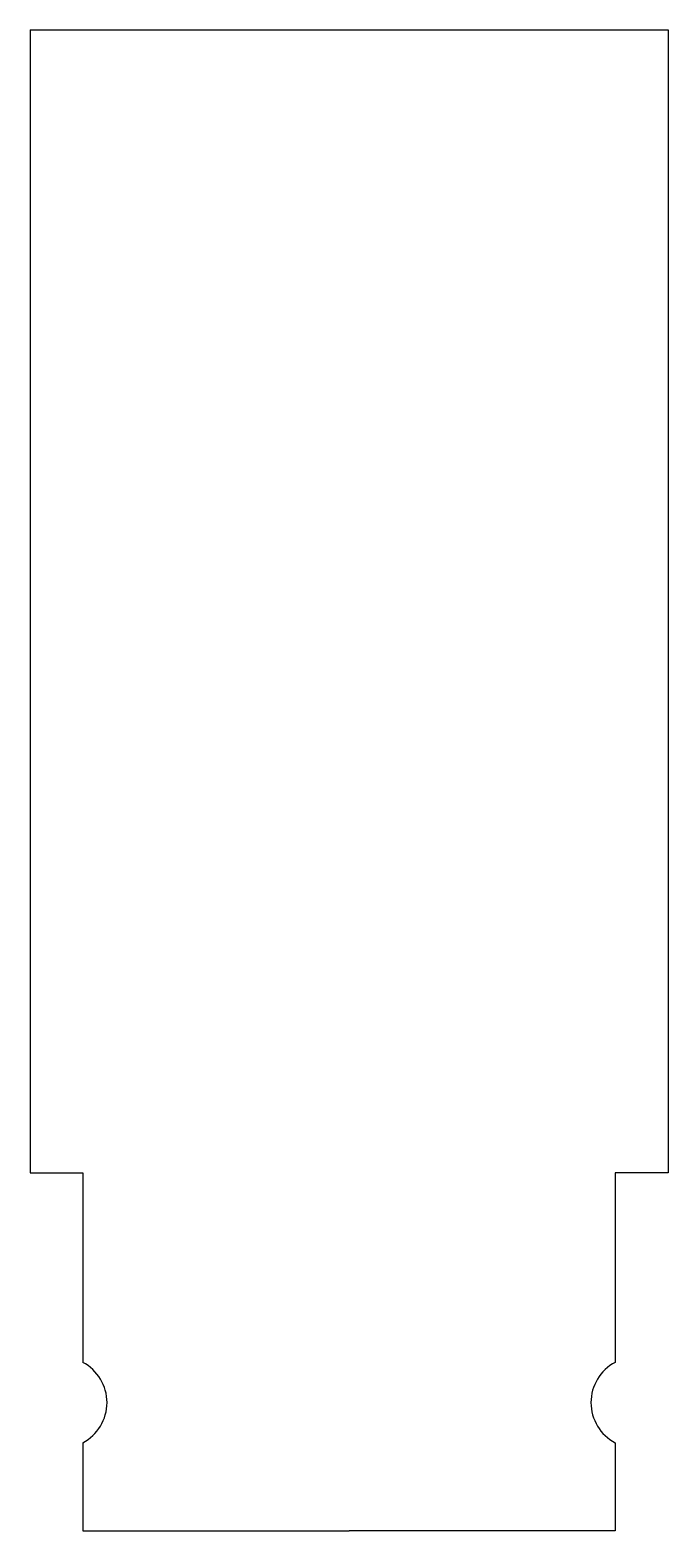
# Model space of a CAD drawing. Extents: x -33.4 to -20.6, y -17.1 to 12.9.
import ezdxf

# ---------------------------------------------------------------- set-up
doc = ezdxf.new("R2010")
doc.units = 0
doc.layers.add('VISIBLE', color=7, linetype='CONTINUOUS')

msp = doc.modelspace()

# ---------------------------------------------------------------- linework, layer by layer
at = {"layer": 'VISIBLE'}
for p, q in [((-33.359, 12.908), (-20.591, 12.908)), ((-33.359, 12.908), (-33.359, -9.952)), ((-20.591, 12.908), (-20.591, -9.952)), ((-33.359, -9.952), (-32.303, -9.952)), ((-32.303, -9.952), (-32.303, -13.744)), ((-21.647, -9.952), (-21.647, -13.744)), ((-20.591, -9.952), (-21.647, -9.952)), ((-32.303, -15.354), (-32.303, -17.117)), ((-21.647, -15.354), (-21.647, -17.117)), ((-32.303, -17.117), (-26.975, -17.117)), ((-21.647, -17.117), (-26.975, -17.117))]:
    msp.add_line(p, q, dxfattribs=at)
for centre, start, end in [((-32.728, -14.549), 297.7958, 62.2042), ((-21.223, -14.549), 117.7958, 242.2042)]:
    msp.add_arc(centre, 0.91, start, end, dxfattribs=at)

doc.saveas('drawing.dxf')
